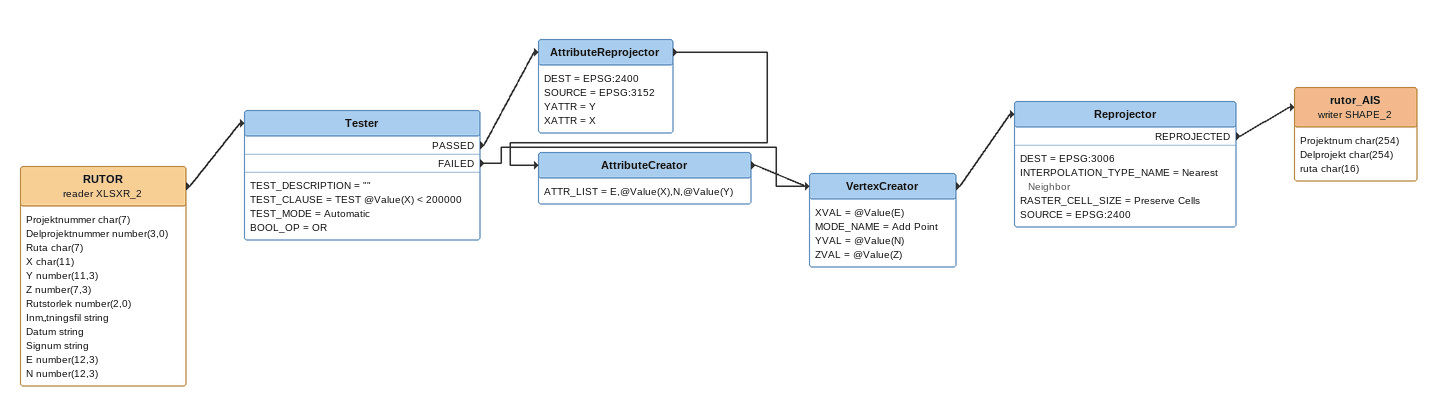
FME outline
RUTOR (reader XLSXR_2)
    attributes: Projektnummer char(7), Delprojektnummer number(3,0), Ruta char(7), X char(11), Y number(11,3), Z number(7,3), Rutstorlek number(2,0), Inm„tningsfil string, Datum string, Signum string, E number(12,3), N number(12,3)
    -> Tester
Tester
    TEST_DESCRIPTION = ""
    TEST_CLAUSE = TEST @Value(X) < 200000
    TEST_MODE = Automatic
    BOOL_OP = OR
    PASSED -> AttributeReprojector
    FAILED -> VertexCreator
AttributeReprojector
    DEST = EPSG:2400
    SOURCE = EPSG:3152
    YATTR = Y
    XATTR = X
    -> AttributeCreator
AttributeCreator
    ATTR_LIST = E,@Value(X),N,@Value(Y)
    -> VertexCreator
VertexCreator
    XVAL = @Value(E)
    MODE_NAME = Add Point
    YVAL = @Value(N)
    ZVAL = @Value(Z)
    -> Reprojector
Reprojector
    DEST = EPSG:3006
    INTERPOLATION_TYPE_NAME = Nearest Neighbor
    RASTER_CELL_SIZE = Preserve Cells
    SOURCE = EPSG:2400
    REPROJECTED -> rutor_AIS (writer SHAPE_2)
rutor_AIS (writer SHAPE_2)
    attributes: Projektnum char(254), Delprojekt char(254), ruta char(16)
